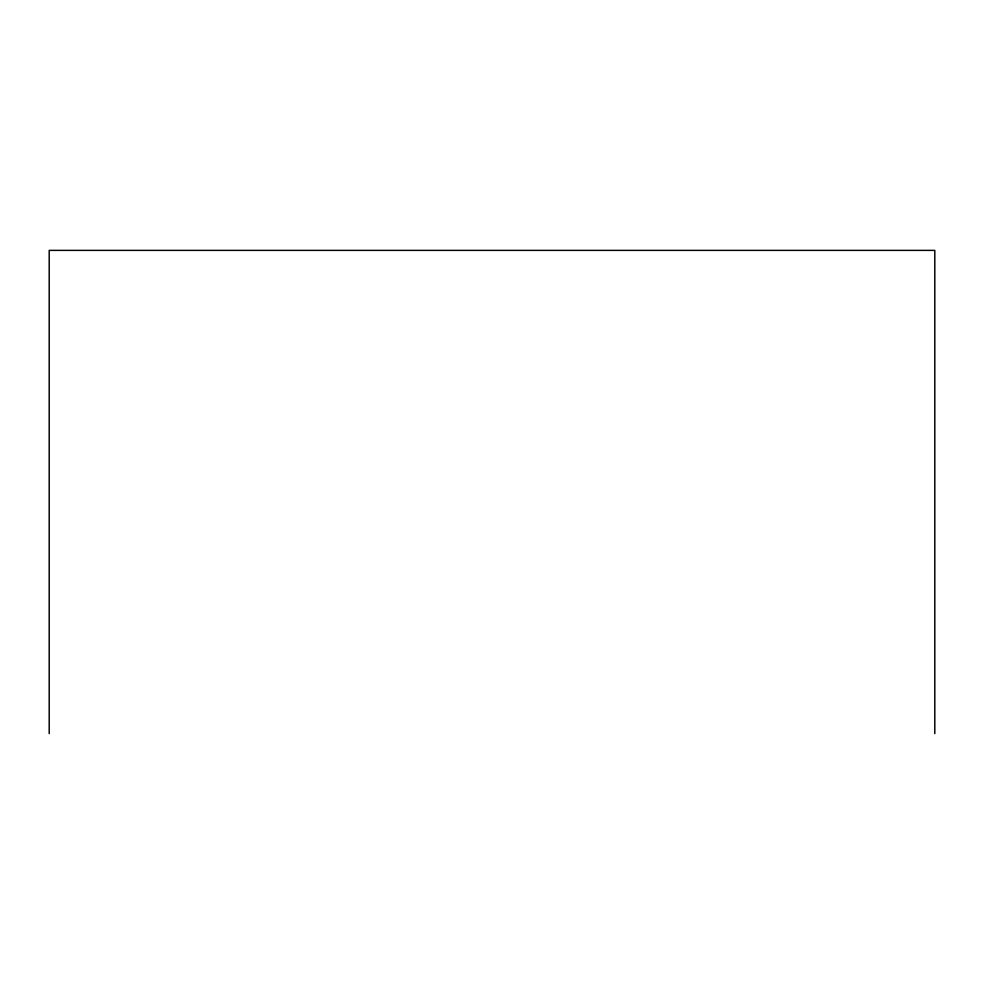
<?xml version="1.0" encoding="UTF-8"?>
<svg xmlns="http://www.w3.org/2000/svg" width="984" height="984" viewBox="0 0 984 984"><rect width="100%" height="100%" fill="white"/><g stroke="black" fill="none" stroke-linecap="round" stroke-linejoin="round"><path stroke-width="1.48" d="M934.8 733.621L934.8 250.379L49.2 250.379L49.2 733.621"/></g></svg>
